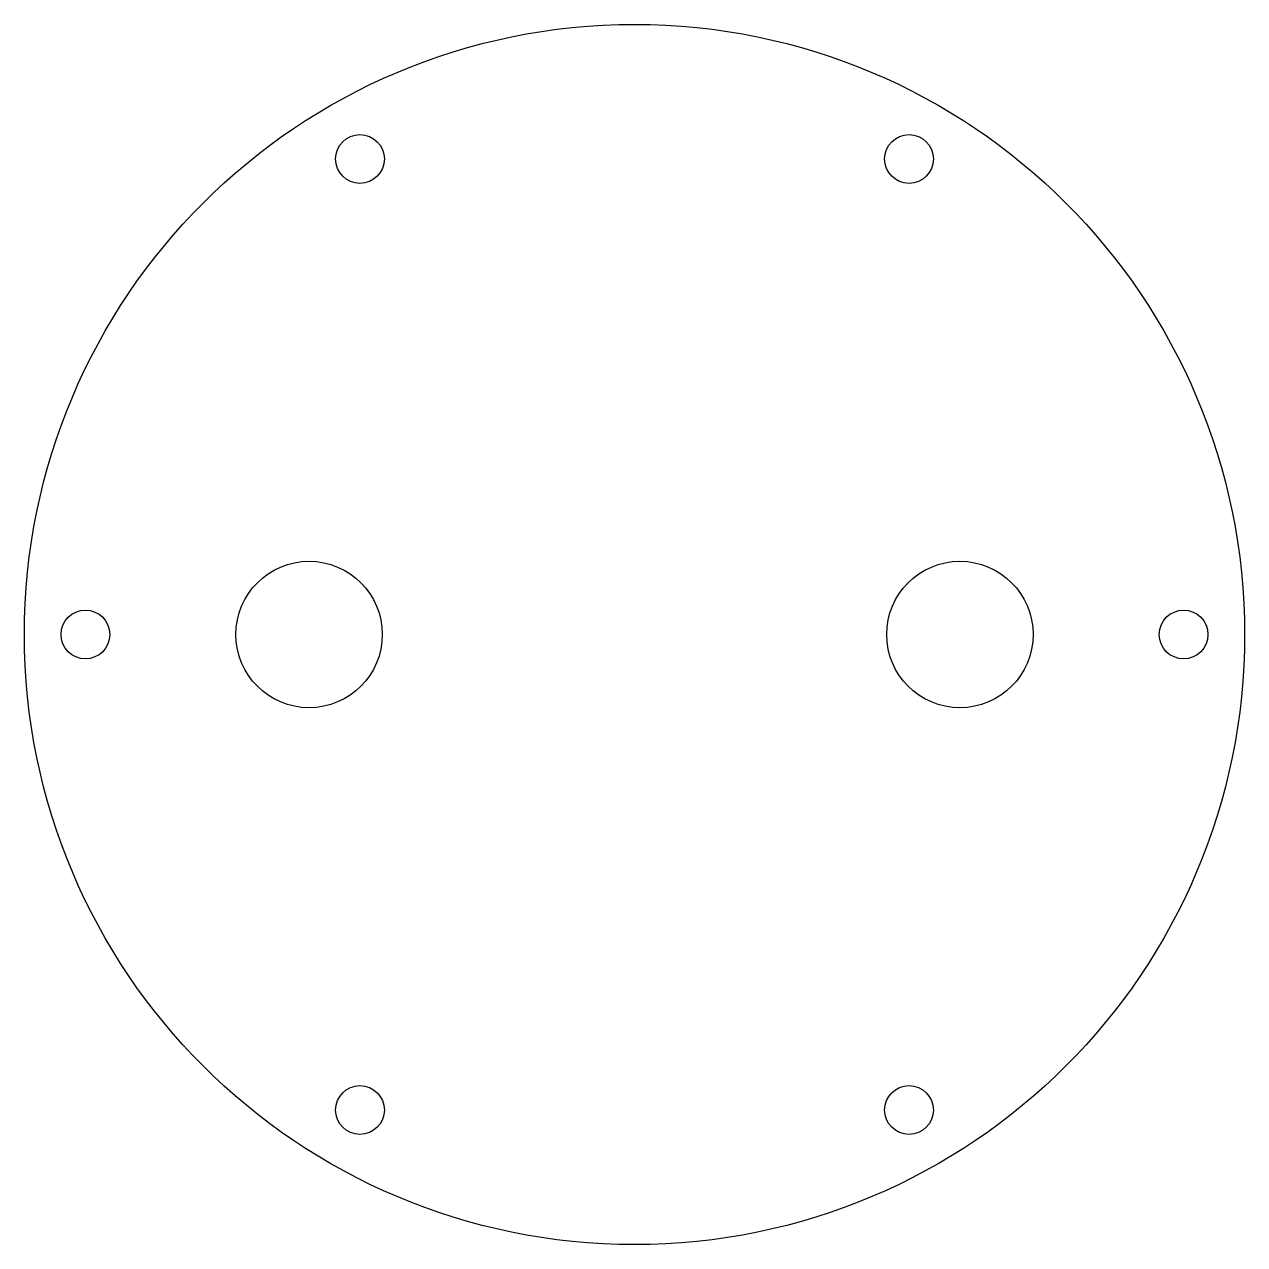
# Model space of a CAD drawing. Header units: millimetres. Extents: x -125 to 125, y -125 to 125.
import ezdxf

# ---------------------------------------------------------------- set-up
doc = ezdxf.new("R2010")
doc.units = ezdxf.units.MM
doc.layers.add('Shape', color=7, linetype='CONTINUOUS')

msp = doc.modelspace()

# ---------------------------------------------------------------- linework, layer by layer
at = {"layer": 'Shape'}
for p, q in [((-51.25, 97.4279), (-51.25, 97.4279, 6)), ((-51.25, 97.4279), (-51.25, 97.4279, 6)), ((61.25, 97.4279), (61.25, 97.4279, 6)), ((61.25, 97.4279), (61.25, 97.4279, 6)), ((-107.5, 0), (-107.5, 0, 6)), ((-107.5, 0), (-107.5, 0, 6)), ((-51.6667, 0), (-51.6667, 0, 6)), ((-51.6667, 0), (-51.6667, 0, 6)), ((81.6667, 0), (81.6667, 0, 6)), ((81.6667, 0), (81.6667, 0, 6)), ((117.5, 0), (117.5, 0, 6)), ((117.5, 0), (117.5, 0, 6)), ((125, 0), (125, 0, 6)), ((125, 0), (125, 0, 6)), ((-51.25, -97.4279), (-51.25, -97.4279, 6)), ((-51.25, -97.4279), (-51.25, -97.4279, 6)), ((61.25, -97.4279), (61.25, -97.4279, 6)), ((61.25, -97.4279), (61.25, -97.4279, 6))]:
    msp.add_line(p, q, dxfattribs=at)
for centre, radius in [((0, 0), 125), ((0, 0), 125), ((0, 0), 125), ((0, 0), 125), ((-56.25, 97.4279), 5), ((-56.25, 97.4279), 5), ((-56.25, 97.4279), 5), ((-56.25, 97.4279), 5), ((56.25, 97.4279), 5), ((56.25, 97.4279), 5), ((56.25, 97.4279), 5), ((56.25, 97.4279), 5), ((-66.6667, 0), 15), ((-66.6667, 0), 15), ((-66.6667, 0), 15), ((-66.6667, 0), 15), ((66.6667, 0), 15), ((66.6667, 0), 15), ((66.6667, 0), 15), ((66.6667, 0), 15), ((-112.5, 0), 5), ((-112.5, 0), 5), ((-112.5, 0), 5), ((-112.5, 0), 5), ((112.5, 0), 5), ((112.5, 0), 5), ((112.5, 0), 5), ((112.5, 0), 5), ((-56.25, -97.4279), 5), ((-56.25, -97.4279), 5), ((-56.25, -97.4279), 5), ((-56.25, -97.4279), 5), ((56.25, -97.4279), 5), ((56.25, -97.4279), 5), ((56.25, -97.4279), 5), ((56.25, -97.4279), 5)]:
    msp.add_circle(centre, radius, dxfattribs=at)

doc.saveas('drawing.dxf')
